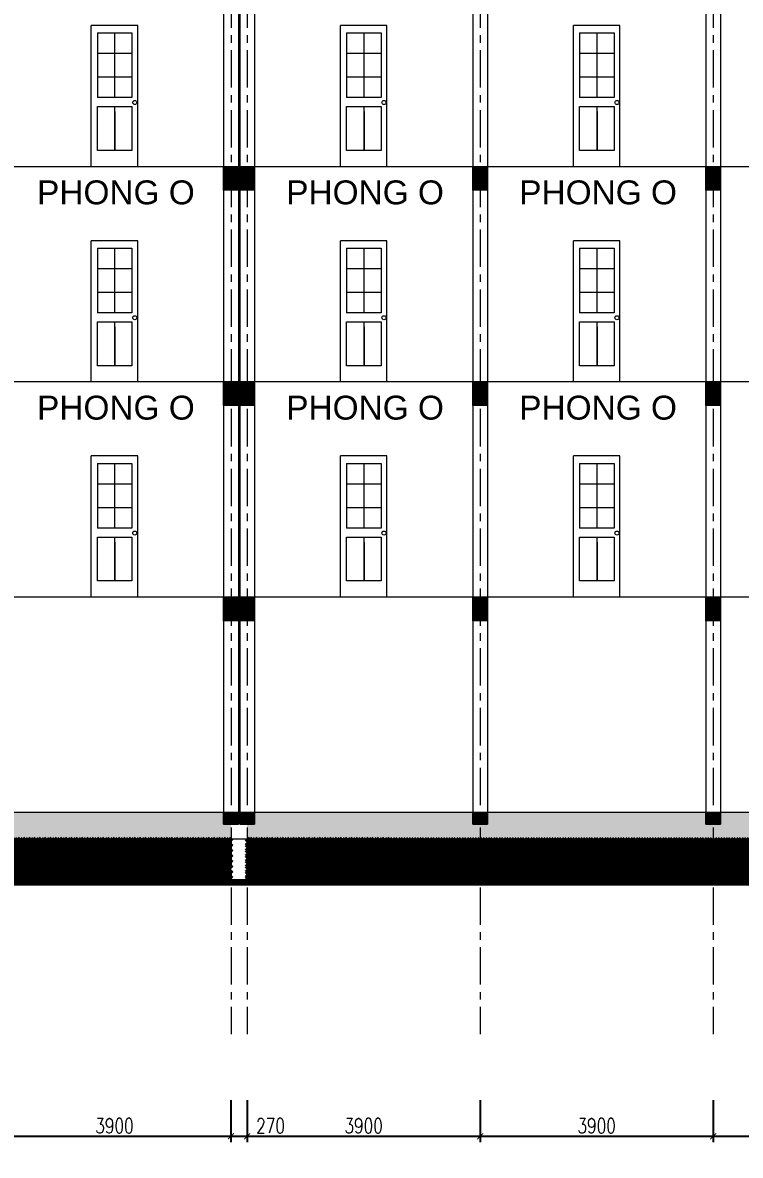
# Model space of a CAD drawing. Header units: millimetres. Extents: x 0 to 8478784, y 0 to 684185.
# Drawn here: x 4048845 to 4060857, y 427300 to 446242 of the extents above; entities that cross this region are included whole.
import ezdxf

# ---------------------------------------------------------------- set-up
doc = ezdxf.new("R2010")
doc.units = ezdxf.units.MM
doc.header["$LTSCALE"] = 5000
doc.header["$MEASUREMENT"] = 0
doc.header["$PDMODE"] = 1
doc.header["$PDSIZE"] = -2
doc.linetypes.add('CENTER', pattern=[2, 1.25, -0.25, 0.25, -0.25])
for name, color, linetype, lineweight in [('00-XM.Dim', 8, 'Continuous', 15), ('00-XMT.Axes', 22, 'CENTER', 15), ('02-XMT.Beams', 94, 'Continuous', 25), ('net thay', 7, 'Continuous', 15)]:
    doc.layers.add(name, color=color, linetype=linetype, lineweight=lineweight)
doc.styles.add('S1', font='VHARIAL.TTF', dxfattribs={"height": 200})
doc.styles.add('vnsimli 0.7', font='vnsimli.shx', dxfattribs={"width": 0.75})
doc.dimstyles.new('XMT 1-1-100', dxfattribs={"dimscale": 100, "dimtxt": 2.5, "dimasz": 1, "dimexe": 1, "dimexo": 0, "dimgap": 0.5, "dimtad": 1, "dimdec": 0, "dimzin": 0, "dimdsep": 46, "dimtxsty": 'vnsimli 0.7', "dimblk": 'ARCHTICK', "dimcen": 1.5, "dimdle": 1, "dimclrd": 8, "dimclre": 8, "dimclrt": 116, "dimadec": 0, "dimazin": 0, "dimtfac": 1, "dimtdec": 0, "dimtofl": 0, "dimtmove": 0, "dimatfit": 3, "dimfxl": 0.18, "dimtolj": 1, "dimtzin": 0, "dimarcsym": 0})

# ---------------------------------------------------------------- blocks, each defined once
blk = doc.blocks.new('_ArchTick')
at = {"color": 0, "linetype": 'ByBlock', "const_width": 0.15}
blk.add_lwpolyline([(-0.5, -0.5), (0.5, 0.5)], dxfattribs=at)
blk = doc.blocks.new('*D264')
at = {"layer": '00-XM.Dim', "color": 8, "linetype": 'Continuous', "lineweight": -2, "transparency": 16777216}
for p, q in [((4048432, 428225), (4048432, 427519)), ((4052332, 428225), (4052332, 427519)), ((4048332, 427619), (4052432, 427619))]:
    blk.add_line(p, q, dxfattribs=at)
at = {"layer": 'Defpoints', "color": 0, "linetype": 'Continuous', "lineweight": 100, "transparency": 16777216}
for p in [(4048432, 428225), (4052332, 428225), (4052332, 427619)]:
    blk.add_point(p, dxfattribs=at)
at = {"layer": '00-XM.Dim', "color": 8, "linetype": 'Continuous', "lineweight": -2, "transparency": 16777216, "xscale": 100, "yscale": 100, "zscale": 100, "rotation": 180}
blk.add_blockref('_ArchTick', (4048432, 427619), dxfattribs=at)
at = {"layer": '00-XM.Dim', "color": 8, "linetype": 'Continuous', "lineweight": -2, "transparency": 16777216, "xscale": 100, "yscale": 100, "zscale": 100}
blk.add_blockref('_ArchTick', (4052332, 427619), dxfattribs=at)
at = {"layer": '00-XM.Dim', "color": 116, "linetype": 'Continuous', "lineweight": 15, "transparency": 16777216, "insert": (4050382, 427794), "char_height": 250, "attachment_point": 5, "style": 'vnsimli 0.7'}
blk.add_mtext('\\A1;3900', dxfattribs=at)
blk = doc.blocks.new('*D265')
at = {"layer": '00-XM.Dim', "color": 8, "linetype": 'Continuous', "lineweight": -2, "transparency": 16777216}
for p, q in [((4052332, 428225), (4052332, 427519)), ((4052602, 428225), (4052602, 427519)), ((4052232, 427619), (4052602, 427619)), ((4052602, 427619), (4053285, 427619))]:
    blk.add_line(p, q, dxfattribs=at)
at = {"layer": 'Defpoints', "color": 0, "linetype": 'Continuous', "lineweight": 100, "transparency": 16777216}
for p in [(4052332, 428225), (4052602, 428225), (4052602, 427619)]:
    blk.add_point(p, dxfattribs=at)
at = {"layer": '00-XM.Dim', "color": 8, "linetype": 'Continuous', "lineweight": -2, "transparency": 16777216, "xscale": 100, "yscale": 100, "zscale": 100, "rotation": 180}
blk.add_blockref('_ArchTick', (4052332, 427619), dxfattribs=at)
at = {"layer": '00-XM.Dim', "color": 8, "linetype": 'Continuous', "lineweight": -2, "transparency": 16777216, "xscale": 100, "yscale": 100, "zscale": 100}
blk.add_blockref('_ArchTick', (4052602, 427619), dxfattribs=at)
at = {"layer": '00-XM.Dim', "color": 116, "linetype": 'Continuous', "lineweight": 15, "transparency": 16777216, "insert": (4052994, 427794), "char_height": 250, "attachment_point": 5, "style": 'vnsimli 0.7'}
blk.add_mtext('\\A1;270', dxfattribs=at)
blk = doc.blocks.new('*D266')
at = {"layer": '00-XM.Dim', "color": 8, "linetype": 'Continuous', "lineweight": -2, "transparency": 16777216}
for p, q in [((4052602, 428225), (4052602, 427519)), ((4056502, 428225), (4056502, 427519)), ((4052502, 427619), (4056602, 427619))]:
    blk.add_line(p, q, dxfattribs=at)
at = {"layer": 'Defpoints', "color": 0, "linetype": 'Continuous', "lineweight": 100, "transparency": 16777216}
for p in [(4052602, 428225), (4056502, 428225), (4056502, 427619)]:
    blk.add_point(p, dxfattribs=at)
at = {"layer": '00-XM.Dim', "color": 8, "linetype": 'Continuous', "lineweight": -2, "transparency": 16777216, "xscale": 100, "yscale": 100, "zscale": 100, "rotation": 180}
blk.add_blockref('_ArchTick', (4052602, 427619), dxfattribs=at)
at = {"layer": '00-XM.Dim', "color": 8, "linetype": 'Continuous', "lineweight": -2, "transparency": 16777216, "xscale": 100, "yscale": 100, "zscale": 100}
blk.add_blockref('_ArchTick', (4056502, 427619), dxfattribs=at)
at = {"layer": '00-XM.Dim', "color": 116, "linetype": 'Continuous', "lineweight": 15, "transparency": 16777216, "insert": (4054552, 427794), "char_height": 250, "attachment_point": 5, "style": 'vnsimli 0.7'}
blk.add_mtext('\\A1;3900', dxfattribs=at)
blk = doc.blocks.new('*D267')
at = {"layer": '00-XM.Dim', "color": 8, "linetype": 'Continuous', "lineweight": -2, "transparency": 16777216}
for p, q in [((4056502, 428225), (4056502, 427519)), ((4060402, 428225), (4060402, 427519)), ((4056402, 427619), (4060502, 427619))]:
    blk.add_line(p, q, dxfattribs=at)
at = {"layer": 'Defpoints', "color": 0, "linetype": 'Continuous', "lineweight": 100, "transparency": 16777216}
for p in [(4056502, 428225), (4060402, 428225), (4060402, 427619)]:
    blk.add_point(p, dxfattribs=at)
at = {"layer": '00-XM.Dim', "color": 8, "linetype": 'Continuous', "lineweight": -2, "transparency": 16777216, "xscale": 100, "yscale": 100, "zscale": 100, "rotation": 180}
blk.add_blockref('_ArchTick', (4056502, 427619), dxfattribs=at)
at = {"layer": '00-XM.Dim', "color": 8, "linetype": 'Continuous', "lineweight": -2, "transparency": 16777216, "xscale": 100, "yscale": 100, "zscale": 100}
blk.add_blockref('_ArchTick', (4060402, 427619), dxfattribs=at)
at = {"layer": '00-XM.Dim', "color": 116, "linetype": 'Continuous', "lineweight": 15, "transparency": 16777216, "insert": (4058452, 427794), "char_height": 250, "attachment_point": 5, "style": 'vnsimli 0.7'}
blk.add_mtext('\\A1;3900', dxfattribs=at)
blk = doc.blocks.new('*D268')
at = {"layer": '00-XM.Dim', "color": 8, "linetype": 'Continuous', "lineweight": -2, "transparency": 16777216}
for p, q in [((4060402, 428225), (4060402, 427519)), ((4064302, 428225), (4064302, 427519)), ((4060302, 427619), (4064402, 427619))]:
    blk.add_line(p, q, dxfattribs=at)
at = {"layer": 'Defpoints', "color": 0, "linetype": 'Continuous', "lineweight": 100, "transparency": 16777216}
for p in [(4060402, 428225), (4064302, 428225), (4064302, 427619)]:
    blk.add_point(p, dxfattribs=at)
at = {"layer": '00-XM.Dim', "color": 8, "linetype": 'Continuous', "lineweight": -2, "transparency": 16777216, "xscale": 100, "yscale": 100, "zscale": 100, "rotation": 180}
blk.add_blockref('_ArchTick', (4060402, 427619), dxfattribs=at)
at = {"layer": '00-XM.Dim', "color": 8, "linetype": 'Continuous', "lineweight": -2, "transparency": 16777216, "xscale": 100, "yscale": 100, "zscale": 100}
blk.add_blockref('_ArchTick', (4064302, 427619), dxfattribs=at)
at = {"layer": '00-XM.Dim', "color": 116, "linetype": 'Continuous', "lineweight": 15, "transparency": 16777216, "insert": (4062352, 427794), "char_height": 250, "attachment_point": 5, "style": 'vnsimli 0.7'}
blk.add_mtext('\\A1;3900', dxfattribs=at)

msp = doc.modelspace()

# ---------------------------------------------------------------- hatches: boundary and pattern name
at = {"layer": '02-XMT.Beams', "linetype": 'ByBlock', "lineweight": 15}
h = msp.add_hatch(dxfattribs=at)
h.set_pattern_fill('ANSI31', color=256, scale=100, style=0)
h.set_pattern_definition([(45, (2171650.454, 78208.525), (-8.838834765, 8.838834765), [])])
h.paths.add_polyline_path([(4052207.5, 443438.8), (4052207.5, 443838.8), (4052457.5, 443838.8), (4052457.5, 443438.8)])
h = msp.add_hatch(dxfattribs=at)
h.set_pattern_fill('ANSI31', color=256, scale=100, style=0)
h.set_pattern_definition([(45, (2171920.454, 78208.525), (-8.838834765, 8.838834765), [])])
h.paths.add_polyline_path([(4052477.5, 443438.8), (4052477.5, 443838.8), (4052727.5, 443838.8), (4052727.5, 443438.8)])
h = msp.add_hatch(dxfattribs=at)
h.set_pattern_fill('ANSI31', color=256, scale=100, style=0)
h.set_pattern_definition([(45, (2175820.454, 78208.525), (-8.838834765, 8.838834765), [])])
h.paths.add_polyline_path([(4056377.5, 443438.8), (4056377.5, 443838.8), (4056627.5, 443838.8), (4056627.5, 443438.8)])
h = msp.add_hatch(dxfattribs=at)
h.set_pattern_fill('ANSI31', color=256, scale=100, style=0)
h.set_pattern_definition([(45, (2179720.454, 78208.525), (-8.838834765, 8.838834765), [])])
h.paths.add_polyline_path([(4060277.5, 443438.8), (4060277.5, 443838.8), (4060527.5, 443838.8), (4060527.5, 443438.8)])
h = msp.add_hatch(dxfattribs=at)
h.set_pattern_fill('ANSI31', color=256, scale=100, style=0)
h.set_pattern_definition([(45, (2171650.454, 74608.525), (-8.838834765, 8.838834765), [])])
h.paths.add_polyline_path([(4052207.5, 439838.8), (4052207.5, 440238.8), (4052457.5, 440238.8), (4052457.5, 439838.8)])
h = msp.add_hatch(dxfattribs=at)
h.set_pattern_fill('ANSI31', color=256, scale=100, style=0)
h.set_pattern_definition([(45, (2171920.454, 74608.525), (-8.838834765, 8.838834765), [])])
h.paths.add_polyline_path([(4052477.5, 439838.8), (4052477.5, 440238.8), (4052727.5, 440238.8), (4052727.5, 439838.8)])
h = msp.add_hatch(dxfattribs=at)
h.set_pattern_fill('ANSI31', color=256, scale=100, style=0)
h.set_pattern_definition([(45, (2175820.454, 74608.525), (-8.838834765, 8.838834765), [])])
h.paths.add_polyline_path([(4056377.5, 439838.8), (4056377.5, 440238.8), (4056627.5, 440238.8), (4056627.5, 439838.8)])
h = msp.add_hatch(dxfattribs=at)
h.set_pattern_fill('ANSI31', color=256, scale=100, style=0)
h.set_pattern_definition([(45, (2179720.454, 74608.525), (-8.838834765, 8.838834765), [])])
h.paths.add_polyline_path([(4060277.5, 439838.8), (4060277.5, 440238.8), (4060527.5, 440238.8), (4060527.5, 439838.8)])
h = msp.add_hatch(dxfattribs=at)
h.set_pattern_fill('ANSI31', color=256, scale=100, style=0)
h.set_pattern_definition([(45, (2171650.454, 71008.525), (-8.838834765, 8.838834765), [])])
h.paths.add_polyline_path([(4052207.5, 436238.8), (4052207.5, 436638.8), (4052457.5, 436638.8), (4052457.5, 436238.8)])
h = msp.add_hatch(dxfattribs=at)
h.set_pattern_fill('ANSI31', color=256, scale=100, style=0)
h.set_pattern_definition([(45, (2171920.454, 71008.525), (-8.838834765, 8.838834765), [])])
h.paths.add_polyline_path([(4052477.5, 436238.8), (4052477.5, 436638.8), (4052727.5, 436638.8), (4052727.5, 436238.8)])
h = msp.add_hatch(dxfattribs=at)
h.set_pattern_fill('ANSI31', color=256, scale=100, style=0)
h.set_pattern_definition([(45, (2175820.454, 71008.525), (-8.838834765, 8.838834765), [])])
h.paths.add_polyline_path([(4056377.5, 436238.8), (4056377.5, 436638.8), (4056627.5, 436638.8), (4056627.5, 436238.8)])
h = msp.add_hatch(dxfattribs=at)
h.set_pattern_fill('ANSI31', color=256, scale=100, style=0)
h.set_pattern_definition([(45, (2179720.454, 71008.525), (-8.838834765, 8.838834765), [])])
h.paths.add_polyline_path([(4060277.5, 436238.8), (4060277.5, 436638.8), (4060527.5, 436638.8), (4060527.5, 436238.8)])
at = {"layer": '02-XMT.Beams', "lineweight": 100}
h = msp.add_hatch(dxfattribs=at)
h.set_pattern_fill('AR-CONC', color=256, scale=25, style=0)
h.set_pattern_definition([(50, (-46092.5, -281251), (179.3150457, -15.688034), [18.75, -206.25]), (355, (-46092.5, -281251), (-34.687833, 188.0480334), [15, -165]), (100.4514, (-46077.56, -281252.3), (144.6273454, 172.3598855), [15.9350475, -175.285528]), (46.1842, (-46092.5, -281201), (266.810262, -41.379754), [28.125, -309.375]), (96.6356, (-46070.27, -281204.45), (233.665676, 243.529468), [23.902572, -262.92825]), (351.1842, (-46092.5, -281201), (233.665486, 243.52965), [22.5, -247.5]), (21, (-46067.5, -281213.5), (149.226763, -100.6547227), [18.75, -206.25]), (326, (-46067.5, -281213.5), (60.828833, 181.287511), [15, -165]), (71.4514, (-46055.06, -281221.89), (210.055657, 80.632624), [15.9350475, -175.285528]), (37.5, (-46092.5, -281251), (3.0399638, 83.2234635), [0, -163, 0, -167.5, 0, -165.625]), (7.5, (-46092.5, -281251), (65.7673844, 98.602928), [0, -95.5, 0, -159.25, 0, -63.125]), (327.5, (-46148.25, -281251), (133.455609, -5.6387179), [0, -62.5, 0, -195, 0, -258.75]), (317.5, (-46173.25, -281251), (145.7965423, 25.0262456), [0, -81.25, 0, -129.5, 0, -183.75])])
h.paths.add_polyline_path([(4028032.5, 432838.8), (4027907.5, 432838.8), (4027907.5, 433038.8), (4024257.5, 433038.8), (4024257.5, 432838.8), (4024132.5, 432838.8), (4024132.5, 432588.8), (4028032.5, 432588.8)])
h.paths.add_polyline_path([(4031807.5, 433038.8), (4028157.5, 433038.8), (4028157.5, 432838.8), (4028032.5, 432838.8), (4028032.5, 432588.8), (4031932.5, 432588.8), (4031932.5, 432838.8), (4031807.5, 432838.8)])
h.paths.add_polyline_path([(4036732.5, 432838.8), (4036607.5, 432838.8), (4036607.5, 433038.8), (4032057.5, 433038.8), (4032057.5, 432838.8), (4031932.5, 432838.8), (4031932.5, 432588.8), (4036732.5, 432588.8)])
h.paths.add_polyline_path([(4040632.5, 432838.8), (4040507.5, 432838.8), (4040507.5, 433038.8), (4036857.5, 433038.8), (4036857.5, 432838.8), (4036732.5, 432838.8), (4036732.5, 432588.8), (4040632.5, 432588.8)])
h.paths.add_polyline_path([(4044532.5, 432838.8), (4044407.5, 432838.8), (4044407.5, 433038.8), (4040757.5, 433038.8), (4040757.5, 432838.8), (4040632.5, 432838.8), (4040632.5, 432588.8), (4044532.5, 432588.8)])
h.paths.add_polyline_path([(4048432.5, 432838.8), (4048307.5, 432838.8), (4048307.5, 433038.8), (4044657.5, 433038.8), (4044657.5, 432838.8), (4044532.5, 432838.8), (4044532.5, 432588.8), (4048432.5, 432588.8)])
h.paths.add_polyline_path([(4052207.5, 433038.8), (4048557.5, 433038.8), (4048557.5, 432838.8), (4048432.5, 432838.8), (4048432.5, 432588.8), (4052332.5, 432588.8), (4052332.5, 432838.8), (4052207.5, 432838.8)])
h.paths.add_polyline_path([(4056377.5, 433038.8), (4052727.5, 433038.8), (4052727.5, 432838.8), (4052602.5, 432838.8), (4052602.5, 432588.8), (4056502.5, 432588.8), (4056502.5, 432838.8), (4056377.5, 432838.8)])
h.paths.add_polyline_path([(4060277.5, 433038.8), (4056627.5, 433038.8), (4056627.5, 432838.8), (4056502.5, 432838.8), (4056502.5, 432588.8), (4060402.5, 432588.8), (4060402.5, 432838.8), (4060277.5, 432838.8)])
h.paths.add_polyline_path([(4064302.5, 432838.8), (4064177.5, 432838.8), (4064177.5, 433038.8), (4060527.5, 433038.8), (4060527.5, 432838.8), (4060402.5, 432838.8), (4060402.5, 432588.8), (4064302.5, 432588.8)])
h.paths.add_polyline_path([(4068077.5, 433038.8), (4064427.5, 433038.8), (4064427.5, 432838.8), (4064302.5, 432838.8), (4064302.5, 432588.8), (4068202.5, 432588.8), (4068202.5, 432838.8), (4068077.5, 432838.8)])
h.paths.add_polyline_path([(4073002.5, 432838.8), (4072877.5, 432838.8), (4072877.5, 433038.8), (4068327.5, 433038.8), (4068327.5, 432838.8), (4068202.5, 432838.8), (4068202.5, 432588.8), (4073002.5, 432588.8)])
h.paths.add_polyline_path([(4076902.5, 432838.8), (4076777.5, 432838.8), (4076777.5, 433038.8), (4073127.5, 433038.8), (4073127.5, 432838.8), (4073002.5, 432838.8), (4073002.5, 432588.8), (4076902.5, 432588.8)])
h.paths.add_polyline_path([(4080802.5, 432838.8), (4080677.5, 432838.8), (4080677.5, 433038.8), (4077027.5, 433038.8), (4077027.5, 432838.8), (4076902.5, 432838.8), (4076902.5, 432588.8), (4080802.5, 432588.8)])
at = {"layer": '02-XMT.Beams', "linetype": 'ByBlock', "lineweight": 15}
h = msp.add_hatch(dxfattribs=at)
h.set_pattern_fill('ANSI31', color=256, scale=100, style=0)
h.set_pattern_definition([(45, (2171638.208, 70276.688), (-8.838834765, 8.838834765), [])])
h.paths.add_polyline_path([(4052207.5, 432838.8), (4052207.5, 433038.8), (4052457.5, 433038.8), (4052457.5, 432838.8)])
h = msp.add_hatch(dxfattribs=at)
h.set_pattern_fill('ANSI31', color=256, scale=100, style=0)
h.set_pattern_definition([(45, (2171908.208, 70276.688), (-8.838834765, 8.838834765), [])])
h.paths.add_polyline_path([(4052477.5, 432838.8), (4052477.5, 433038.8), (4052727.5, 433038.8), (4052727.5, 432838.8)])
h = msp.add_hatch(dxfattribs=at)
h.set_pattern_fill('ANSI31', color=256, scale=100, style=0)
h.set_pattern_definition([(45, (2175808.208, 70276.688), (-8.838834765, 8.838834765), [])])
h.paths.add_polyline_path([(4056377.5, 432838.8), (4056377.5, 433038.8), (4056627.5, 433038.8), (4056627.5, 432838.8)])
h = msp.add_hatch(dxfattribs=at)
h.set_pattern_fill('ANSI31', color=256, scale=100, style=0)
h.set_pattern_definition([(45, (2179708.208, 70276.688), (-8.838834765, 8.838834765), [])])
h.paths.add_polyline_path([(4060277.5, 432838.8), (4060277.5, 433038.8), (4060527.5, 433038.8), (4060527.5, 432838.8)])
at = {"layer": '02-XMT.Beams', "lineweight": 100}
h = msp.add_hatch(dxfattribs=at)
h.set_pattern_fill('ANSI37', color=256, scale=500, style=0)
h.set_pattern_definition([(45, (-46092.5, -281251), (-44.1941738, 44.1941738), []), (135, (-46092.5, -281251), (-44.1941738, -44.1941738), [])])
h.paths.add_polyline_path([(4024132.5, 432588.8), (4024007.5, 432588.8), (4023214, 432588.8), (4023214, 431864.5), (4024132.5, 431864.5)])
h.paths.add_polyline_path([(4028032.5, 432588.8), (4024132.5, 432588.8), (4024132.5, 431864.5), (4028032.5, 431864.5)])
h.paths.add_polyline_path([(4031932.5, 432588.8), (4028032.5, 432588.8), (4028032.5, 431864.5), (4031543.5, 431864.5), (4031543.5, 431309), (4031932.5, 431309)])
h.paths.add_polyline_path([(4036732.5, 432588.8), (4031932.5, 432588.8), (4031932.5, 431309), (4036732.5, 431309)])
h.paths.add_polyline_path([(4040632.5, 432588.8), (4036732.5, 432588.8), (4036732.5, 431309), (4037495.5, 431309), (4037495.5, 431869.5), (4040632.5, 431869.5)])
h.paths.add_polyline_path([(4044532.5, 432588.8), (4040632.5, 432588.8), (4040632.5, 431869.5), (4044532.5, 431869.5)])
h.paths.add_polyline_path([(4048432.5, 432588.8), (4044532.5, 432588.8), (4044532.5, 431869.5), (4048432.5, 431869.5)])
h.paths.add_polyline_path([(4052332.5, 432588.8), (4048432.5, 432588.8), (4048432.5, 431869.5), (4052332.5, 431869.5)])
h.paths.add_polyline_path([(4056502.5, 432588.8), (4052602.5, 432588.8), (4052602.5, 431869.5), (4056502.5, 431869.5)])
h.paths.add_polyline_path([(4060402.5, 432588.8), (4056502.5, 432588.8), (4056502.5, 431869.5), (4060402.5, 431869.5)])
h.paths.add_polyline_path([(4064302.5, 432588.8), (4060402.5, 432588.8), (4060402.5, 431869.5), (4064302.5, 431869.5)])
h.paths.add_polyline_path([(4068202.5, 432588.8), (4064302.5, 432588.8), (4064302.5, 431869.5), (4067752.5, 431869.5), (4067752.5, 431338), (4068202.5, 431338)])
h.paths.add_polyline_path([(4073002.5, 432588.8), (4068202.5, 432588.8), (4068202.5, 431338), (4073002.5, 431338)])
h.paths.add_polyline_path([(4076902.5, 432588.8), (4073002.5, 432588.8), (4073002.5, 431338), (4073791, 431338), (4073791, 431908.5), (4076902.5, 431908.5)])
h.paths.add_polyline_path([(4080802.5, 432588.8), (4076902.5, 432588.8), (4076902.5, 431908.5), (4080802.5, 431908.5)])
h.paths.add_polyline_path([(4081724, 432589.5), (4080927.5, 432589.5), (4080927.5, 432588.8), (4080802.5, 432588.8), (4080802.5, 431908.5), (4081724, 431908.5)])

# ---------------------------------------------------------------- linework, layer by layer
at = {"layer": '00-XMT.Axes', "color": 8, "linetype": 'CENTER', "lineweight": 15, "ltscale": 0.1}
for p, q in [((4052332.5, 466781.4), (4052332.5, 429323.8)), ((4052602.5, 466781.4), (4052602.5, 429323.8)), ((4056502.5, 466781.4), (4056502.5, 429323.8)), ((4060402.5, 466781.4), (4060402.5, 429323.8)), ((4021614.5, 443838.8), (4081372.8, 443838.8)), ((4021614.5, 440238.8), (4081372.8, 440238.8)), ((4021614.5, 436638.8), (4081372.8, 436638.8)), ((4021614.5, 433038.8), (4081372.8, 433038.8))]:
    msp.add_line(p, q, dxfattribs=at)
at = {"layer": '02-XMT.Beams', "linetype": 'ByBlock', "lineweight": 15}
for p, q in [((4052207.5, 461888.8), (4052207.5, 433038.8)), ((4052457.5, 461888.8), (4052457.5, 433038.8)), ((4052477.5, 461888.8), (4052477.5, 433038.8)), ((4052727.5, 461888.8), (4052727.5, 433038.8)), ((4056377.5, 461888.8), (4056377.5, 433038.8)), ((4056627.5, 461888.8), (4056627.5, 433038.8)), ((4060277.5, 461888.8), (4060277.5, 433038.8)), ((4060527.5, 461888.8), (4060527.5, 433038.8)), ((4049992.5, 443838.8), (4049992.5, 446195.5)), ((4050772.5, 446195.5), (4049992.5, 446195.5)), ((4050772.5, 443838.8), (4050772.5, 446195.5)), ((4054162.5, 443838.8), (4054162.5, 446195.5)), ((4054942.5, 446195.5), (4054162.5, 446195.5)), ((4054942.5, 443838.8), (4054942.5, 446195.5)), ((4058062.5, 443838.8), (4058062.5, 446195.5)), ((4058842.5, 446195.5), (4058062.5, 446195.5)), ((4058842.5, 443838.8), (4058842.5, 446195.5)), ((4050097.1, 446070.6), (4050674.6, 446070.6)), ((4050097.1, 446070.6), (4050097.1, 444988.6)), ((4050389.8, 444988.6), (4050389.8, 446070.6)), ((4050674.6, 446070.6), (4050674.6, 444988.6)), ((4054267.1, 446070.6), (4054844.6, 446070.6)), ((4054267.1, 446070.6), (4054267.1, 444988.6)), ((4054559.8, 444988.6), (4054559.8, 446070.6)), ((4054844.6, 446070.6), (4054844.6, 444988.6)), ((4058167.1, 446070.6), (4058744.6, 446070.6)), ((4058167.1, 446070.6), (4058167.1, 444988.6)), ((4058459.8, 444988.6), (4058459.8, 446070.6)), ((4058744.6, 446070.6), (4058744.6, 444988.6)), ((4050097.1, 445731.4), (4050674.6, 445731.4)), ((4054267.1, 445731.4), (4054844.6, 445731.4)), ((4058167.1, 445731.4), (4058744.6, 445731.4)), ((4050097.1, 445334), (4050674.6, 445334)), ((4054267.1, 445334), (4054844.6, 445334)), ((4058167.1, 445334), (4058744.6, 445334)), ((4050674.6, 444988.6), (4050097.1, 444988.6)), ((4054844.6, 444988.6), (4054267.1, 444988.6)), ((4058744.6, 444988.6), (4058167.1, 444988.6)), ((4050097.1, 444838.3), (4050674.6, 444838.3)), ((4050097.1, 444104.9), (4050097.1, 444838.3)), ((4050389.8, 444104.9), (4050389.8, 444838.3)), ((4050674.6, 444838.3), (4050674.6, 444104.9)), ((4054267.1, 444838.3), (4054844.6, 444838.3)), ((4054267.1, 444104.9), (4054267.1, 444838.3)), ((4054559.8, 444104.9), (4054559.8, 444838.3)), ((4054844.6, 444838.3), (4054844.6, 444104.9)), ((4058167.1, 444838.3), (4058744.6, 444838.3)), ((4058167.1, 444104.9), (4058167.1, 444838.3)), ((4058459.8, 444104.9), (4058459.8, 444838.3)), ((4058744.6, 444838.3), (4058744.6, 444104.9)), ((4050389.8, 444756.1), (4050389.8, 444104.9)), ((4054559.8, 444756.1), (4054559.8, 444104.9)), ((4058459.8, 444756.1), (4058459.8, 444104.9)), ((4050674.6, 444104.9), (4050097.1, 444104.9)), ((4054844.6, 444104.9), (4054267.1, 444104.9)), ((4058744.6, 444104.9), (4058167.1, 444104.9)), ((4024007.5, 443838.8), (4080927.5, 443838.8)), ((4024007.5, 443838.8), (4080927.5, 443838.8)), ((4052207.5, 443838.8), (4052457.5, 443838.8)), ((4052207.5, 443438.8), (4052207.5, 443838.8)), ((4052457.5, 443838.8), (4052457.5, 443438.8)), ((4052477.5, 443838.8), (4052727.5, 443838.8)), ((4052477.5, 443438.8), (4052477.5, 443838.8)), ((4052727.5, 443838.8), (4052727.5, 443438.8)), ((4056377.5, 443838.8), (4056627.5, 443838.8)), ((4056377.5, 443438.8), (4056377.5, 443838.8)), ((4056627.5, 443838.8), (4056627.5, 443438.8)), ((4060277.5, 443838.8), (4060527.5, 443838.8)), ((4060277.5, 443438.8), (4060277.5, 443838.8)), ((4060527.5, 443838.8), (4060527.5, 443438.8)), ((4052457.5, 443438.8), (4052207.5, 443438.8)), ((4052727.5, 443438.8), (4052477.5, 443438.8)), ((4056627.5, 443438.8), (4056377.5, 443438.8)), ((4060527.5, 443438.8), (4060277.5, 443438.8)), ((4049992.5, 440238.8), (4049992.5, 442595.5)), ((4050772.5, 442595.5), (4049992.5, 442595.5)), ((4050772.5, 440238.8), (4050772.5, 442595.5)), ((4054162.5, 440238.8), (4054162.5, 442595.5)), ((4054942.5, 442595.5), (4054162.5, 442595.5)), ((4054942.5, 440238.8), (4054942.5, 442595.5)), ((4058062.5, 440238.8), (4058062.5, 442595.5)), ((4058842.5, 442595.5), (4058062.5, 442595.5)), ((4058842.5, 440238.8), (4058842.5, 442595.5)), ((4050097.1, 442470.6), (4050674.6, 442470.6)), ((4050097.1, 442470.6), (4050097.1, 441388.6)), ((4050389.8, 441388.6), (4050389.8, 442470.6)), ((4050674.6, 442470.6), (4050674.6, 441388.6)), ((4054267.1, 442470.6), (4054844.6, 442470.6)), ((4054267.1, 442470.6), (4054267.1, 441388.6)), ((4054559.8, 441388.6), (4054559.8, 442470.6)), ((4054844.6, 442470.6), (4054844.6, 441388.6)), ((4058167.1, 442470.6), (4058744.6, 442470.6)), ((4058167.1, 442470.6), (4058167.1, 441388.6)), ((4058459.8, 441388.6), (4058459.8, 442470.6)), ((4058744.6, 442470.6), (4058744.6, 441388.6)), ((4050097.1, 442131.4), (4050674.6, 442131.4)), ((4054267.1, 442131.4), (4054844.6, 442131.4)), ((4058167.1, 442131.4), (4058744.6, 442131.4)), ((4050097.1, 441734), (4050674.6, 441734)), ((4054267.1, 441734), (4054844.6, 441734)), ((4058167.1, 441734), (4058744.6, 441734)), ((4050674.6, 441388.6), (4050097.1, 441388.6)), ((4054844.6, 441388.6), (4054267.1, 441388.6)), ((4058744.6, 441388.6), (4058167.1, 441388.6)), ((4050097.1, 441238.3), (4050674.6, 441238.3)), ((4050097.1, 440504.9), (4050097.1, 441238.3)), ((4050389.8, 440504.9), (4050389.8, 441238.3)), ((4050674.6, 441238.3), (4050674.6, 440504.9)), ((4054267.1, 441238.3), (4054844.6, 441238.3)), ((4054267.1, 440504.9), (4054267.1, 441238.3)), ((4054559.8, 440504.9), (4054559.8, 441238.3)), ((4054844.6, 441238.3), (4054844.6, 440504.9)), ((4058167.1, 441238.3), (4058744.6, 441238.3)), ((4058167.1, 440504.9), (4058167.1, 441238.3)), ((4058459.8, 440504.9), (4058459.8, 441238.3)), ((4058744.6, 441238.3), (4058744.6, 440504.9)), ((4050389.8, 441156.1), (4050389.8, 440504.9)), ((4054559.8, 441156.1), (4054559.8, 440504.9)), ((4058459.8, 441156.1), (4058459.8, 440504.9)), ((4050674.6, 440504.9), (4050097.1, 440504.9)), ((4054844.6, 440504.9), (4054267.1, 440504.9)), ((4058744.6, 440504.9), (4058167.1, 440504.9)), ((4024007.5, 440238.8), (4080927.5, 440238.8)), ((4024007.5, 440238.8), (4080927.5, 440238.8)), ((4052207.5, 440238.8), (4052457.5, 440238.8)), ((4052207.5, 439838.8), (4052207.5, 440238.8)), ((4052457.5, 440238.8), (4052457.5, 439838.8)), ((4052477.5, 440238.8), (4052727.5, 440238.8)), ((4052477.5, 439838.8), (4052477.5, 440238.8)), ((4052727.5, 440238.8), (4052727.5, 439838.8)), ((4056377.5, 440238.8), (4056627.5, 440238.8)), ((4056377.5, 439838.8), (4056377.5, 440238.8)), ((4056627.5, 440238.8), (4056627.5, 439838.8)), ((4060277.5, 440238.8), (4060527.5, 440238.8)), ((4060277.5, 439838.8), (4060277.5, 440238.8)), ((4060527.5, 440238.8), (4060527.5, 439838.8)), ((4052457.5, 439838.8), (4052207.5, 439838.8)), ((4052727.5, 439838.8), (4052477.5, 439838.8)), ((4056627.5, 439838.8), (4056377.5, 439838.8)), ((4060527.5, 439838.8), (4060277.5, 439838.8)), ((4049992.5, 436638.8), (4049992.5, 438995.5)), ((4050772.5, 438995.5), (4049992.5, 438995.5)), ((4050772.5, 436638.8), (4050772.5, 438995.5)), ((4054162.5, 436638.8), (4054162.5, 438995.5)), ((4054942.5, 438995.5), (4054162.5, 438995.5)), ((4054942.5, 436638.8), (4054942.5, 438995.5)), ((4058062.5, 436638.8), (4058062.5, 438995.5)), ((4058842.5, 438995.5), (4058062.5, 438995.5)), ((4058842.5, 436638.8), (4058842.5, 438995.5)), ((4050097.1, 438870.6), (4050674.6, 438870.6)), ((4050097.1, 438870.6), (4050097.1, 437788.6)), ((4050389.8, 437788.6), (4050389.8, 438870.6)), ((4050674.6, 438870.6), (4050674.6, 437788.6)), ((4054267.1, 438870.6), (4054844.6, 438870.6)), ((4054267.1, 438870.6), (4054267.1, 437788.6)), ((4054559.8, 437788.6), (4054559.8, 438870.6)), ((4054844.6, 438870.6), (4054844.6, 437788.6)), ((4058167.1, 438870.6), (4058744.6, 438870.6)), ((4058167.1, 438870.6), (4058167.1, 437788.6)), ((4058459.8, 437788.6), (4058459.8, 438870.6)), ((4058744.6, 438870.6), (4058744.6, 437788.6)), ((4050097.1, 438531.4), (4050674.6, 438531.4)), ((4054267.1, 438531.4), (4054844.6, 438531.4)), ((4058167.1, 438531.4), (4058744.6, 438531.4)), ((4050097.1, 438134), (4050674.6, 438134)), ((4054267.1, 438134), (4054844.6, 438134)), ((4058167.1, 438134), (4058744.6, 438134)), ((4050674.6, 437788.6), (4050097.1, 437788.6)), ((4054844.6, 437788.6), (4054267.1, 437788.6)), ((4058744.6, 437788.6), (4058167.1, 437788.6)), ((4050097.1, 437638.3), (4050674.6, 437638.3)), ((4050097.1, 436904.9), (4050097.1, 437638.3)), ((4050389.8, 436904.9), (4050389.8, 437638.3)), ((4050674.6, 437638.3), (4050674.6, 436904.9)), ((4054267.1, 437638.3), (4054844.6, 437638.3)), ((4054267.1, 436904.9), (4054267.1, 437638.3)), ((4054559.8, 436904.9), (4054559.8, 437638.3)), ((4054844.6, 437638.3), (4054844.6, 436904.9)), ((4058167.1, 437638.3), (4058744.6, 437638.3)), ((4058167.1, 436904.9), (4058167.1, 437638.3)), ((4058459.8, 436904.9), (4058459.8, 437638.3)), ((4058744.6, 437638.3), (4058744.6, 436904.9)), ((4050389.8, 437556.1), (4050389.8, 436904.9)), ((4054559.8, 437556.1), (4054559.8, 436904.9)), ((4058459.8, 437556.1), (4058459.8, 436904.9)), ((4050674.6, 436904.9), (4050097.1, 436904.9)), ((4054844.6, 436904.9), (4054267.1, 436904.9)), ((4058744.6, 436904.9), (4058167.1, 436904.9)), ((4024007.5, 436638.8), (4080927.5, 436638.8)), ((4024007.5, 436638.8), (4080927.5, 436638.8)), ((4052207.5, 436638.8), (4052457.5, 436638.8)), ((4052207.5, 436238.8), (4052207.5, 436638.8)), ((4052457.5, 436638.8), (4052457.5, 436238.8)), ((4052477.5, 436638.8), (4052727.5, 436638.8)), ((4052477.5, 436238.8), (4052477.5, 436638.8)), ((4052727.5, 436638.8), (4052727.5, 436238.8)), ((4056377.5, 436638.8), (4056627.5, 436638.8)), ((4056377.5, 436238.8), (4056377.5, 436638.8)), ((4056627.5, 436638.8), (4056627.5, 436238.8)), ((4060277.5, 436638.8), (4060527.5, 436638.8)), ((4060277.5, 436238.8), (4060277.5, 436638.8)), ((4060527.5, 436638.8), (4060527.5, 436238.8)), ((4052457.5, 436238.8), (4052207.5, 436238.8)), ((4052727.5, 436238.8), (4052477.5, 436238.8)), ((4056627.5, 436238.8), (4056377.5, 436238.8)), ((4060527.5, 436238.8), (4060277.5, 436238.8)), ((4024007.5, 433038.8), (4080927.5, 433038.8)), ((4024007.5, 433038.8), (4080927.5, 433038.8)), ((4052207.5, 433038.8), (4052457.5, 433038.8)), ((4052207.5, 432838.8), (4052207.5, 433038.8)), ((4052457.5, 433038.8), (4052457.5, 432838.8)), ((4052477.5, 433038.8), (4052727.5, 433038.8)), ((4052477.5, 432838.8), (4052477.5, 433038.8)), ((4052727.5, 433038.8), (4052727.5, 432838.8)), ((4056377.5, 433038.8), (4056627.5, 433038.8)), ((4056377.5, 432838.8), (4056377.5, 433038.8)), ((4056627.5, 433038.8), (4056627.5, 432838.8)), ((4060277.5, 433038.8), (4060527.5, 433038.8)), ((4060277.5, 432838.8), (4060277.5, 433038.8)), ((4060527.5, 433038.8), (4060527.5, 432838.8)), ((4052457.5, 432838.8), (4052207.5, 432838.8)), ((4052207.5, 432838.8), (4052457.5, 432838.8)), ((4052727.5, 432838.8), (4052477.5, 432838.8)), ((4052477.5, 432838.8), (4052727.5, 432838.8)), ((4056627.5, 432838.8), (4056377.5, 432838.8)), ((4056377.5, 432838.8), (4056627.5, 432838.8)), ((4060527.5, 432838.8), (4060277.5, 432838.8)), ((4060277.5, 432838.8), (4060527.5, 432838.8)), ((4080927.5, 432588.8), (4024007.5, 432588.8))]:
    msp.add_line(p, q, dxfattribs=at)
at = {"layer": '02-XMT.Beams', "lineweight": 100}
msp.add_line((4037495.5, 431869.5), (4067752.5, 431869.5), dxfattribs=at)
at = {"layer": '02-XMT.Beams', "linetype": 'ByBlock', "lineweight": 15}
for centre in [(4050721.9, 444907), (4054891.9, 444907), (4058791.9, 444907), (4050721.9, 441307), (4054891.9, 441307), (4058791.9, 441307), (4050721.9, 437707), (4054891.9, 437707), (4058791.9, 437707)]:
    msp.add_circle(centre, 33.9, dxfattribs=at)
at = {"layer": 'net thay', "linetype": 'CENTER', "lineweight": 15}
msp.add_circle((3911642, 421190.5), 262994, dxfattribs=at)

# ---------------------------------------------------------------- texts
at = {"layer": '02-XMT.Beams', "linetype": 'ByBlock', "lineweight": 15, "char_height": 400, "width": 2682.412, "attachment_point": 1, "style": 'S1'}
for insert in [(4049087, 443603.9), (4053257, 443603.9), (4057157, 443603.9), (4049087, 440003.9), (4053257, 440003.9), (4057157, 440003.9)]:
    msp.add_mtext('phong o', dxfattribs=dict(at, insert=insert))

# ---------------------------------------------------------------- dimensions: what is measured, and where the dimension line sits
at = {"layer": '00-XM.Dim', "linetype": 'Continuous', "lineweight": 15}
for base, p1, p2, picture, middle in [((4052332.5, 427619.3), (4048432.5, 428225.4), (4052332.5, 428225.4), '*D264', (4050382.5, 427794.3)), ((4052602.5, 427619.3), (4052332.5, 428225.4), (4052602.5, 428225.4), '*D265', (4052993.5, 427794.3)), ((4056502.5, 427619.3), (4052602.5, 428225.4), (4056502.5, 428225.4), '*D266', (4054552.5, 427794.3)), ((4060402.5, 427619.3), (4056502.5, 428225.4), (4060402.5, 428225.4), '*D267', (4058452.5, 427794.3)), ((4064302.5, 427619.3), (4060402.5, 428225.4), (4064302.5, 428225.4), '*D268', (4062352.5, 427794.3))]:
    dim = msp.add_linear_dim(base=base, p1=p1, p2=p2, dimstyle='XMT 1-1-100', dxfattribs=at)
    dim.commit()
    dim.dimension.update_dxf_attribs({"geometry": picture, "text_midpoint": middle})

doc.saveas('drawing.dxf')
